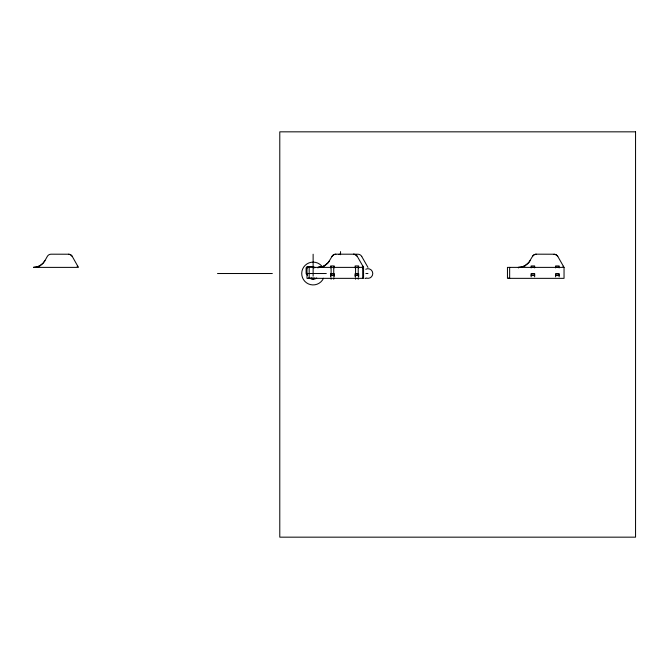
<?xml version="1.0" encoding="UTF-8"?>
<svg xmlns="http://www.w3.org/2000/svg" width="669" height="669" viewBox="0 0 669 669"><rect width="100%" height="100%" fill="white"/><g stroke="black" fill="none" stroke-linecap="round" stroke-linejoin="round"><path stroke-width="1" d="M44.923 260.676L47.29 256.461A4.374 4.365 0 0 1 51.112 254.195L68.464 254.22A4.39 4.39 0 0 1 72.285 256.461L78.432 267.383L33.45 267.383A13.163 13.163 0 0 0 44.923 260.676L42.849 263.435L40.173 265.534M324.524 265.677L328.354 262.465L331.991 256.461A4.432 4.399 0 0 1 335.863 254.178L357.856 254.22A4.457 4.457 0 0 1 361.737 256.453M524.998 265.677L528.828 262.465L532.465 256.461A4.432 4.399 0 0 1 536.337 254.178L553.94 254.22A4.457 4.457 0 0 1 557.821 256.453L564.042 267.383L564.042 278.346L507.453 278.346L507.453 267.383L564.042 267.383M318.193 267.383L324.189 266.304M362.958 266.304L362.305 266.312M563.432 266.304L562.938 266.312M317.951 267.96L318.009 267.383A13.104 12.661 0 0 0 322.073 266.739L322.073 267.383M531.144 267.224L534.656 267.224M555.621 267.224L559.133 267.224M363.568 267.383L307.021 267.383L306.979 278.346L363.568 278.346L363.568 267.383L357.338 256.461A4.457 4.457 0 0 0 353.466 254.228M217.509 273.521L272.325 273.521M306.544 273.521L326.288 273.521M365.893 273.521L367.958 273.521M330.67 274.842L334.182 274.842M355.147 274.842L358.659 274.842M531.144 274.842L534.656 274.842M555.621 274.842L559.133 274.842M330.67 275.544L334.182 275.544M355.147 275.544L358.659 275.544M531.144 275.544L534.656 275.544M555.621 275.544L559.133 275.544M365.015 278.346L365.818 278.346M316.721 277.953A5.703 5.703 0 0 1 313.125 279.224L312.172 279.224A1.756 1.756 0 0 1 310.934 278.714L310.123 277.903M524.856 266.312L523.718 266.304A13.121 12.678 0 0 1 518.425 267.383L518.425 267.96M39.872 266.27L38.785 266.254A12.719 12.184 0 0 1 33.45 267.383M362.79 268.562L363.568 268.695M314.806 267.826L314.004 267.023A1.756 1.756 0 0 0 312.757 266.505L307.857 266.505A1.756 1.756 0 0 0 306.109 268.261L306.109 273.161A1.756 1.756 0 0 0 306.619 274.399L307.431 275.21M313.652 267.909L313.385 267.642A0.878 0.878 0 0 0 312.757 267.383M307.506 274.047L307.238 273.78A0.878 0.878 0 0 1 306.979 273.161M361.728 256.461L367.958 267.383M559.133 267.901L559.133 265.936L555.621 265.936L555.621 267.901M559.133 276.857L559.133 273.521L555.621 273.521L555.621 276.857M534.656 267.901L534.656 265.936L531.144 265.936L531.144 267.901M534.656 276.857L534.656 273.521L531.144 273.521L531.144 276.857M509.653 267.383L509.653 278.346M508.774 277.886L508.774 278.346M362.698 265.844L362.698 278.346M358.659 267.901L358.659 265.936L355.147 265.936L355.147 267.901M358.659 276.857L358.659 273.521L355.147 273.521L355.147 276.857M358.216 266.513L358.216 276.021M358.216 277.903L358.216 279.224M355.582 266.513L355.582 276.021M355.582 277.903L355.582 279.224M340.538 251.594L340.538 254.722M334.182 267.901L334.182 265.936L330.67 265.936L330.67 267.901M334.182 276.857L334.182 273.521L330.67 273.521L330.67 276.857M333.739 266.513L333.739 276.021M333.739 277.903L333.739 279.224M331.113 266.513L331.113 276.021M331.113 277.903L331.113 279.224M313.125 254.22L313.125 276.13M313.125 277.986L313.125 279.207M309.178 267.383L309.178 278.346M308.3 277.886L308.3 278.346M314.898 278.011A4.825 4.825 0 0 1 311.344 278.011M365.742 269.239A4.825 4.825 0 0 1 372.775 273.287A4.825 4.825 0 0 1 366.186 278.011M323.503 278.262A11.406 11.406 0 0 1 306.511 282.811A11.406 11.406 0 0 1 305.256 265.267A11.406 11.406 0 0 1 322.717 267.357M68.464 254.262A4.374 4.265 28.4 0 1 72.244 256.486M38.71 266.898A6.782 1.463 -44.1 0 1 38.71 266.329M77.796 266.254A48.829 43.084 -90 0 1 77.111 266.287M312.172 278.346A0.878 0.878 0 0 1 311.553 278.095M306.979 268.261A0.878 0.878 0 0 1 307.857 267.383M553.94 254.295A4.432 4.248 22.8 0 1 557.745 256.495M532.457 256.453A4.457 4.457 0 0 1 536.337 254.228M530.074 260.684A13.372 13.372 0 0 1 518.425 267.357M523.902 266.546A7.284 1.171 -41 0 1 524.187 266.003M338.556 254.563A4.457 4.457 0 0 1 340.262 254.228M329.6 260.684A13.372 13.372 0 0 1 317.951 267.357M353.466 254.295A4.432 4.248 22.8 0 1 357.271 256.495M331.983 256.453A4.457 4.457 0 0 1 335.863 254.228M323.428 266.546A7.284 1.171 -41 0 1 323.712 266.003M635.55 131.835L279.784 131.835L279.784 537.165L635.55 537.165L635.55 131.835"/></g></svg>
